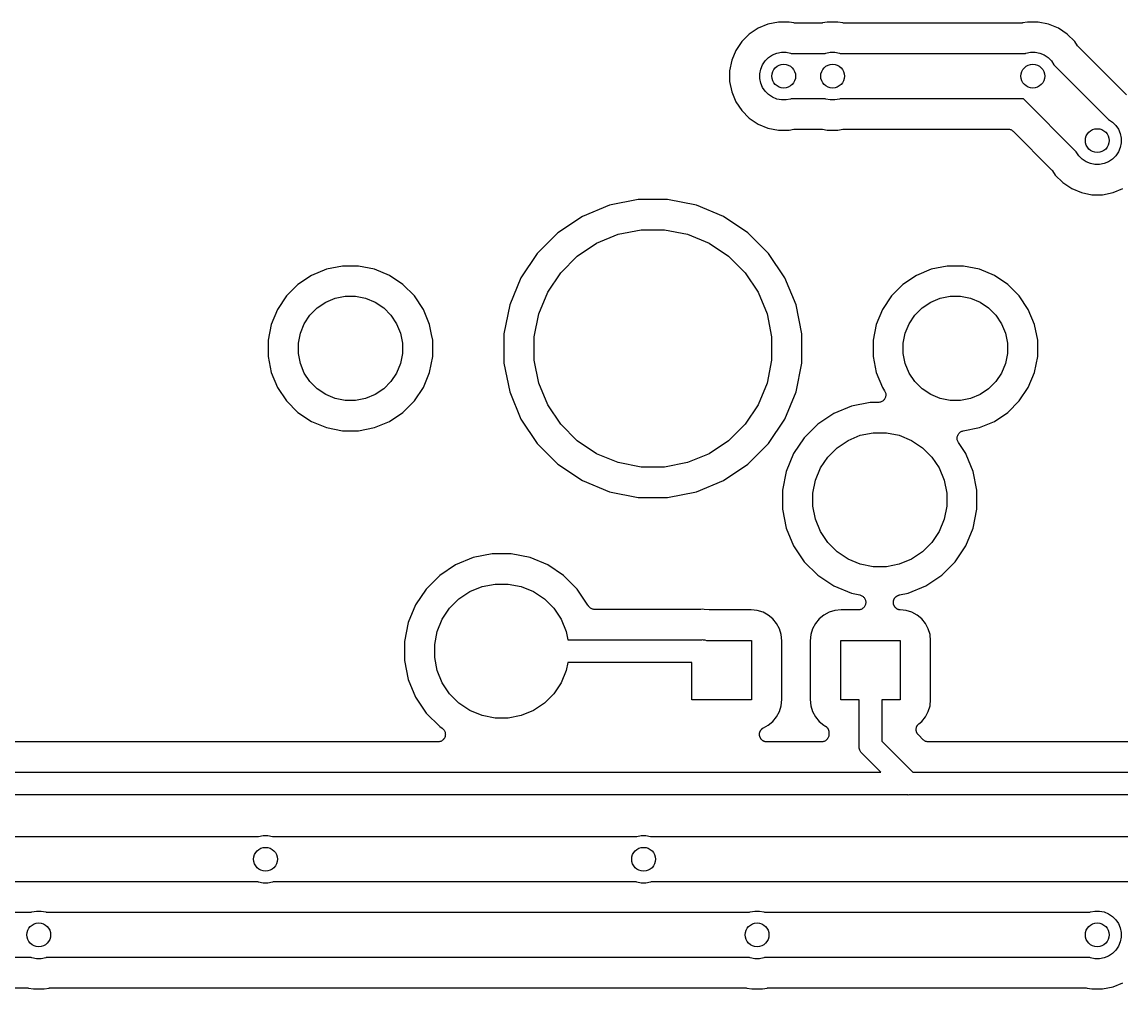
# Model space of a CAD drawing. Extents: x 1.17 to 5.78, y -4.25 to -1.3.
# Drawn here: x 1.914 to 2.641, y -3.411 to -2.772 of the extents above; entities that cross this region are included whole.
import ezdxf

# ---------------------------------------------------------------- set-up
doc = ezdxf.new("R2010")
doc.units = 0
doc.header["$MEASUREMENT"] = 0
doc.layers.add('BLACK', color=7, linetype='CONTINUOUS')

msp = doc.modelspace()

# ---------------------------------------------------------------- linework, layer by layer
at = {"layer": 'BLACK', "linetype": 'CONTINUOUS'}
for p, q in [((2.40069, -2.7757), (2.39484, -2.77961)), ((2.4072, -2.773), (2.40069, -2.7757)), ((2.4141, -2.77163), (2.4072, -2.773)), ((2.42115, -2.77163), (2.4141, -2.77163)), ((2.42442, -2.77228), (2.42115, -2.77163)), ((2.42488, -2.77232), (2.42442, -2.77228)), ((2.42533, -2.77238), (2.42488, -2.77232)), ((2.42539, -2.77238), (2.42533, -2.77238)), ((2.4254, -2.77238), (2.42539, -2.77238)), ((2.42539, -2.77238), (2.42539, -2.77238)), ((2.42539, -2.77238), (2.42539, -2.77238)), ((2.44223, -2.77238), (2.4254, -2.77238)), ((2.44268, -2.77233), (2.44223, -2.77238)), ((2.44313, -2.77229), (2.44268, -2.77233)), ((2.4432, -2.77228), (2.44313, -2.77229)), ((2.44648, -2.77163), (2.4432, -2.77228)), ((2.4432, -2.77228), (2.4432, -2.77228)), ((2.4432, -2.77228), (2.4432, -2.77228)), ((2.4432, -2.77228), (2.4432, -2.77228)), ((2.45352, -2.77163), (2.44648, -2.77163)), ((2.4568, -2.77228), (2.45352, -2.77163)), ((2.45725, -2.77232), (2.4568, -2.77228)), ((2.4577, -2.77238), (2.45725, -2.77232)), ((2.45777, -2.77238), (2.4577, -2.77238)), ((2.5746, -2.77238), (2.45777, -2.77238)), ((2.45777, -2.77238), (2.45777, -2.77238)), ((2.45777, -2.77238), (2.45777, -2.77238)), ((2.45777, -2.77238), (2.45777, -2.77238)), ((2.57505, -2.77233), (2.5746, -2.77238)), ((2.57551, -2.77229), (2.57505, -2.77233)), ((2.57557, -2.77228), (2.57551, -2.77229)), ((2.57558, -2.77228), (2.57557, -2.77228)), ((2.57557, -2.77228), (2.57557, -2.77228)), ((2.57557, -2.77228), (2.57557, -2.77228)), ((2.57885, -2.77163), (2.57558, -2.77228)), ((2.5859, -2.77163), (2.57885, -2.77163)), ((2.5928, -2.773), (2.5859, -2.77163)), ((2.59931, -2.7757), (2.5928, -2.773)), ((2.60516, -2.77961), (2.59931, -2.7757)), ((2.38986, -2.78459), (2.38594, -2.79044)), ((2.39484, -2.77961), (2.38986, -2.78459)), ((2.61014, -2.78459), (2.60516, -2.77961)), ((2.612, -2.78737), (2.61014, -2.78459)), ((2.38594, -2.79044), (2.38325, -2.79695)), ((2.41017, -2.79342), (2.41303, -2.79223)), ((2.41303, -2.79223), (2.41607, -2.79163)), ((2.41607, -2.79163), (2.41918, -2.79163)), ((2.41918, -2.79163), (2.42222, -2.79223)), ((2.42222, -2.79223), (2.42256, -2.79238)), ((2.42256, -2.79238), (2.44506, -2.79238)), ((2.44506, -2.79238), (2.44541, -2.79223)), ((2.44541, -2.79223), (2.44845, -2.79163)), ((2.44845, -2.79163), (2.45155, -2.79163)), ((2.45155, -2.79163), (2.45459, -2.79223)), ((2.45459, -2.79223), (2.45494, -2.79238)), ((2.45494, -2.79238), (2.57744, -2.79238)), ((2.57744, -2.79238), (2.57778, -2.79223)), ((2.57778, -2.79223), (2.58082, -2.79163)), ((2.58082, -2.79163), (2.58393, -2.79163)), ((2.58393, -2.79163), (2.58697, -2.79223)), ((2.58697, -2.79223), (2.58983, -2.79342)), ((2.61229, -2.78772), (2.612, -2.78737)), ((2.61257, -2.78807), (2.61229, -2.78772)), ((2.61262, -2.78812), (2.61257, -2.78807)), ((2.64425, -2.81975), (2.61262, -2.78812)), ((2.38325, -2.79695), (2.38188, -2.80385)), ((2.40248, -2.80278), (2.40367, -2.79992)), ((2.40367, -2.79992), (2.40539, -2.79734)), ((2.40539, -2.79734), (2.40759, -2.79514)), ((2.40759, -2.79514), (2.41017, -2.79342)), ((2.58983, -2.79342), (2.59241, -2.79514)), ((2.59241, -2.79514), (2.59461, -2.79734)), ((2.59461, -2.79734), (2.59633, -2.79992)), ((2.59633, -2.79992), (2.59647, -2.80026)), ((2.59647, -2.80026), (2.63211, -2.8359)), ((2.38188, -2.80385), (2.38188, -2.8109)), ((2.40188, -2.80582), (2.40248, -2.80278)), ((2.40188, -2.80893), (2.40188, -2.80582)), ((2.38188, -2.8109), (2.38325, -2.8178)), ((2.40248, -2.81197), (2.40188, -2.80893)), ((2.40367, -2.81483), (2.40248, -2.81197)), ((2.40539, -2.81741), (2.40367, -2.81483)), ((2.38325, -2.8178), (2.38594, -2.82431)), ((2.40759, -2.81961), (2.40539, -2.81741)), ((2.41017, -2.82133), (2.40759, -2.81961)), ((2.41303, -2.82252), (2.41017, -2.82133)), ((2.38594, -2.82431), (2.38986, -2.83016)), ((2.41607, -2.82312), (2.41303, -2.82252)), ((2.41918, -2.82312), (2.41607, -2.82312)), ((2.42222, -2.82252), (2.41918, -2.82312)), ((2.42256, -2.82238), (2.42222, -2.82252)), ((2.44506, -2.82238), (2.42256, -2.82238)), ((2.44541, -2.82252), (2.44506, -2.82238)), ((2.44845, -2.82312), (2.44541, -2.82252)), ((2.45155, -2.82312), (2.44845, -2.82312)), ((2.45459, -2.82252), (2.45155, -2.82312)), ((2.45494, -2.82238), (2.45459, -2.82252)), ((2.57616, -2.82238), (2.45494, -2.82238)), ((2.6109, -2.85711), (2.57616, -2.82238)), ((2.38986, -2.83016), (2.39484, -2.83514)), ((2.39484, -2.83514), (2.40069, -2.83905)), ((2.63211, -2.8359), (2.63246, -2.83604)), ((2.63246, -2.83604), (2.63504, -2.83777)), ((2.40069, -2.83905), (2.4072, -2.84175)), ((2.4072, -2.84175), (2.4141, -2.84312)), ((2.4141, -2.84312), (2.42115, -2.84312)), ((2.42115, -2.84312), (2.42442, -2.84247)), ((2.42442, -2.84247), (2.42443, -2.84247)), ((2.42443, -2.84247), (2.42449, -2.84246)), ((2.42443, -2.84247), (2.42443, -2.84247)), ((2.42449, -2.84246), (2.42495, -2.84242)), ((2.42495, -2.84242), (2.4254, -2.84238)), ((2.4254, -2.84238), (2.44223, -2.84238)), ((2.44223, -2.84238), (2.44223, -2.84238)), ((2.44223, -2.84238), (2.44223, -2.84238)), ((2.44223, -2.84238), (2.44223, -2.84238)), ((2.44223, -2.84238), (2.4423, -2.84238)), ((2.4423, -2.84238), (2.44275, -2.84243)), ((2.44275, -2.84243), (2.4432, -2.84247)), ((2.4432, -2.84247), (2.44648, -2.84312)), ((2.44648, -2.84312), (2.45352, -2.84312)), ((2.45352, -2.84312), (2.4568, -2.84247)), ((2.4568, -2.84247), (2.45687, -2.84246)), ((2.4568, -2.84247), (2.4568, -2.84247)), ((2.4568, -2.84247), (2.4568, -2.84247)), ((2.45687, -2.84246), (2.45732, -2.84242)), ((2.45732, -2.84242), (2.45777, -2.84238)), ((2.45777, -2.84238), (2.56581, -2.84238)), ((2.56581, -2.84238), (2.56582, -2.84238)), ((2.56582, -2.84238), (2.56582, -2.84238)), ((2.56582, -2.84238), (2.56583, -2.84238)), ((2.56583, -2.84238), (2.56588, -2.84238)), ((2.56588, -2.84238), (2.56634, -2.84243)), ((2.56634, -2.84243), (2.5668, -2.84247)), ((2.5668, -2.84247), (2.56682, -2.84248)), ((2.56682, -2.84248), (2.56685, -2.84248)), ((2.56685, -2.84248), (2.56729, -2.84262)), ((2.56729, -2.84262), (2.56773, -2.84276)), ((2.56773, -2.84276), (2.56775, -2.84277)), ((2.56775, -2.84277), (2.56778, -2.84278)), ((2.56778, -2.84278), (2.56818, -2.843)), ((2.56818, -2.843), (2.56859, -2.84322)), ((2.56859, -2.84322), (2.56861, -2.84324)), ((2.56861, -2.84324), (2.56863, -2.84325)), ((2.56863, -2.84325), (2.56899, -2.84355)), ((2.56899, -2.84355), (2.56934, -2.84384)), ((2.56934, -2.84384), (2.59475, -2.86925)), ((2.63504, -2.83777), (2.63723, -2.83996)), ((2.63723, -2.83996), (2.63896, -2.84254)), ((2.63896, -2.84254), (2.64014, -2.84541)), ((2.64014, -2.84541), (2.64075, -2.84845)), ((2.64075, -2.84845), (2.64075, -2.85155)), ((2.61104, -2.85746), (2.6109, -2.85711)), ((2.61277, -2.86004), (2.61104, -2.85746)), ((2.63896, -2.85746), (2.63723, -2.86004)), ((2.64014, -2.85459), (2.63896, -2.85746)), ((2.64075, -2.85155), (2.64014, -2.85459)), ((2.61496, -2.86223), (2.61277, -2.86004)), ((2.61754, -2.86396), (2.61496, -2.86223)), ((2.62041, -2.86514), (2.61754, -2.86396)), ((2.62345, -2.86575), (2.62041, -2.86514)), ((2.62655, -2.86575), (2.62345, -2.86575)), ((2.62959, -2.86514), (2.62655, -2.86575)), ((2.63246, -2.86396), (2.62959, -2.86514)), ((2.63504, -2.86223), (2.63246, -2.86396)), ((2.63723, -2.86004), (2.63504, -2.86223)), ((2.59475, -2.86925), (2.5948, -2.8693)), ((2.5948, -2.8693), (2.59509, -2.86966)), ((2.59509, -2.86966), (2.59538, -2.87001)), ((2.59538, -2.87001), (2.59723, -2.87279)), ((2.59723, -2.87279), (2.60221, -2.87777)), ((2.60221, -2.87777), (2.60807, -2.88168)), ((2.60807, -2.88168), (2.61457, -2.88437)), ((2.61457, -2.88437), (2.62148, -2.88575)), ((2.62148, -2.88575), (2.62852, -2.88575)), ((2.62852, -2.88575), (2.63543, -2.88437)), ((2.63543, -2.88437), (2.64193, -2.88168)), ((2.3024, -2.89266), (2.28448, -2.90009)), ((2.32143, -2.88888), (2.3024, -2.89266)), ((2.34084, -2.88888), (2.32143, -2.88888)), ((2.35987, -2.89266), (2.34084, -2.88888)), ((2.37779, -2.90009), (2.35987, -2.89266)), ((2.28448, -2.90009), (2.26835, -2.91087)), ((2.39393, -2.91087), (2.37779, -2.90009)), ((2.30824, -2.91189), (2.3234, -2.90888)), ((2.3234, -2.90888), (2.33887, -2.90888)), ((2.33887, -2.90888), (2.35403, -2.91189)), ((2.26835, -2.91087), (2.25463, -2.92459)), ((2.29395, -2.91781), (2.30824, -2.91189)), ((2.35403, -2.91189), (2.36832, -2.91781)), ((2.40765, -2.92459), (2.39393, -2.91087)), ((2.28109, -2.9264), (2.29395, -2.91781)), ((2.36832, -2.91781), (2.38118, -2.9264)), ((2.25463, -2.92459), (2.24385, -2.94072)), ((2.27016, -2.93733), (2.28109, -2.9264)), ((2.38118, -2.9264), (2.39211, -2.93733)), ((2.41843, -2.94072), (2.40765, -2.92459)), ((2.11525, -2.93502), (2.10534, -2.93912)), ((2.12577, -2.93293), (2.11525, -2.93502)), ((2.1365, -2.93293), (2.12577, -2.93293)), ((2.14702, -2.93502), (2.1365, -2.93293)), ((2.15693, -2.93912), (2.14702, -2.93502)), ((2.26157, -2.95019), (2.27016, -2.93733)), ((2.39211, -2.93733), (2.4007, -2.95019)), ((2.51525, -2.93502), (2.50534, -2.93912)), ((2.52577, -2.93293), (2.51525, -2.93502)), ((2.5365, -2.93293), (2.52577, -2.93293)), ((2.54702, -2.93502), (2.5365, -2.93293)), ((2.55693, -2.93912), (2.54702, -2.93502)), ((2.09643, -2.94508), (2.08884, -2.95267)), ((2.10534, -2.93912), (2.09643, -2.94508)), ((2.16584, -2.94508), (2.15693, -2.93912)), ((2.17343, -2.95267), (2.16584, -2.94508)), ((2.24385, -2.94072), (2.23642, -2.95864)), ((2.42585, -2.95864), (2.41843, -2.94072)), ((2.49643, -2.94508), (2.48884, -2.95267)), ((2.50534, -2.93912), (2.49643, -2.94508)), ((2.56584, -2.94508), (2.55693, -2.93912)), ((2.57343, -2.95267), (2.56584, -2.94508)), ((2.08884, -2.95267), (2.08288, -2.96158)), ((2.12109, -2.95425), (2.12774, -2.95293)), ((2.12774, -2.95293), (2.13453, -2.95293)), ((2.13453, -2.95293), (2.14118, -2.95425)), ((2.17939, -2.96158), (2.17343, -2.95267)), ((2.25565, -2.96448), (2.26157, -2.95019)), ((2.4007, -2.95019), (2.40662, -2.96448)), ((2.48884, -2.95267), (2.48288, -2.96158)), ((2.52109, -2.95425), (2.52774, -2.95293)), ((2.52774, -2.95293), (2.53453, -2.95293)), ((2.53453, -2.95293), (2.54118, -2.95425)), ((2.57939, -2.96158), (2.57343, -2.95267)), ((2.10918, -2.96062), (2.11482, -2.95685)), ((2.11482, -2.95685), (2.12109, -2.95425)), ((2.14118, -2.95425), (2.14745, -2.95685)), ((2.14745, -2.95685), (2.1531, -2.96062)), ((2.23642, -2.95864), (2.23264, -2.97767)), ((2.42964, -2.97767), (2.42585, -2.95864)), ((2.50918, -2.96062), (2.51482, -2.95685)), ((2.51482, -2.95685), (2.52109, -2.95425)), ((2.54118, -2.95425), (2.54745, -2.95685)), ((2.54745, -2.95685), (2.5531, -2.96062)), ((2.08288, -2.96158), (2.07878, -2.97149)), ((2.10061, -2.97106), (2.10438, -2.96542)), ((2.10438, -2.96542), (2.10918, -2.96062)), ((2.1531, -2.96062), (2.15789, -2.96542)), ((2.15789, -2.96542), (2.16166, -2.97106)), ((2.18349, -2.97149), (2.17939, -2.96158)), ((2.25264, -2.97964), (2.25565, -2.96448)), ((2.40662, -2.96448), (2.40964, -2.97964)), ((2.48288, -2.96158), (2.47878, -2.97149)), ((2.50061, -2.97106), (2.50438, -2.96542)), ((2.50438, -2.96542), (2.50918, -2.96062)), ((2.5531, -2.96062), (2.55789, -2.96542)), ((2.55789, -2.96542), (2.56166, -2.97106)), ((2.58349, -2.97149), (2.57939, -2.96158)), ((2.07878, -2.97149), (2.07669, -2.98201)), ((2.09801, -2.97733), (2.10061, -2.97106)), ((2.16166, -2.97106), (2.16426, -2.97733)), ((2.18482, -2.97816), (2.18349, -2.97149)), ((2.47878, -2.97149), (2.47669, -2.98201)), ((2.49801, -2.97733), (2.50061, -2.97106)), ((2.56166, -2.97106), (2.56426, -2.97733)), ((2.58558, -2.98201), (2.58349, -2.97149)), ((2.07669, -2.98201), (2.07669, -2.99274)), ((2.09669, -2.98398), (2.09801, -2.97733)), ((2.16426, -2.97733), (2.16558, -2.98398)), ((2.18558, -2.98201), (2.18482, -2.97816)), ((2.18558, -2.99274), (2.18558, -2.98201)), ((2.23264, -2.97767), (2.23264, -2.99708)), ((2.25264, -2.99511), (2.25264, -2.97964)), ((2.40964, -2.97964), (2.40964, -2.99511)), ((2.42964, -2.99708), (2.42964, -2.97767)), ((2.47669, -2.98201), (2.47669, -2.99274)), ((2.49669, -2.98398), (2.49801, -2.97733)), ((2.56426, -2.97733), (2.56558, -2.98398)), ((2.58558, -2.99274), (2.58558, -2.98201)), ((2.09669, -2.99077), (2.09669, -2.98398)), ((2.16558, -2.98398), (2.16558, -2.99077)), ((2.49669, -2.99077), (2.49669, -2.98398)), ((2.56558, -2.98398), (2.56558, -2.99077)), ((2.07669, -2.99274), (2.07878, -3.00326)), ((2.09801, -2.99742), (2.09669, -2.99077)), ((2.16558, -2.99077), (2.16426, -2.99742)), ((2.18349, -3.00326), (2.18558, -2.99274)), ((2.25565, -3.01027), (2.25264, -2.99511)), ((2.40964, -2.99511), (2.40662, -3.01027)), ((2.47669, -2.99274), (2.47878, -3.00326)), ((2.49801, -2.99742), (2.49669, -2.99077)), ((2.56558, -2.99077), (2.56426, -2.99742)), ((2.58349, -3.00326), (2.58558, -2.99274)), ((2.07878, -3.00326), (2.08288, -3.01317)), ((2.10061, -3.00369), (2.09801, -2.99742)), ((2.10438, -3.00934), (2.10061, -3.00369)), ((2.16166, -3.00369), (2.15789, -3.00934)), ((2.16426, -2.99742), (2.16166, -3.00369)), ((2.17939, -3.01317), (2.18349, -3.00326)), ((2.23264, -2.99708), (2.23642, -3.01611)), ((2.42585, -3.01611), (2.42964, -2.99708)), ((2.47878, -3.00326), (2.48288, -3.01317)), ((2.50061, -3.00369), (2.49801, -2.99742)), ((2.50438, -3.00934), (2.50061, -3.00369)), ((2.56166, -3.00369), (2.55789, -3.00934)), ((2.56426, -2.99742), (2.56166, -3.00369)), ((2.57939, -3.01317), (2.58349, -3.00326)), ((2.10918, -3.01413), (2.10438, -3.00934)), ((2.15789, -3.00934), (2.1531, -3.01413)), ((2.26157, -3.02456), (2.25565, -3.01027)), ((2.40662, -3.01027), (2.4007, -3.02456)), ((2.50918, -3.01413), (2.50438, -3.00934)), ((2.55789, -3.00934), (2.5531, -3.01413)), ((2.08288, -3.01317), (2.08884, -3.02208)), ((2.11482, -3.0179), (2.10918, -3.01413)), ((2.12109, -3.0205), (2.11482, -3.0179)), ((2.14745, -3.0179), (2.14118, -3.0205)), ((2.1531, -3.01413), (2.14745, -3.0179)), ((2.17343, -3.02208), (2.17939, -3.01317)), ((2.23642, -3.01611), (2.24385, -3.03403)), ((2.41843, -3.03403), (2.42585, -3.01611)), ((2.48288, -3.01317), (2.48431, -3.01531)), ((2.48431, -3.01531), (2.48434, -3.01535)), ((2.48434, -3.01535), (2.48434, -3.01535)), ((2.48434, -3.01535), (2.48434, -3.01535)), ((2.48434, -3.01535), (2.48435, -3.01536)), ((2.48435, -3.01536), (2.48457, -3.01579)), ((2.48457, -3.01579), (2.48479, -3.01621)), ((2.48479, -3.01621), (2.48479, -3.01622)), ((2.48479, -3.01622), (2.4848, -3.01623)), ((2.4848, -3.01623), (2.48493, -3.01669)), ((2.48493, -3.01669), (2.48507, -3.01715)), ((2.4851, -3.01861), (2.48505, -3.01909)), ((2.48507, -3.01715), (2.48507, -3.01716)), ((2.48507, -3.01716), (2.48507, -3.01717)), ((2.48507, -3.01717), (2.48511, -3.01764)), ((2.48516, -3.01814), (2.4851, -3.01861)), ((2.48511, -3.01764), (2.48516, -3.01812)), ((2.48516, -3.01812), (2.48515, -3.01813)), ((2.48515, -3.01813), (2.48516, -3.01814)), ((2.51482, -3.0179), (2.50918, -3.01413)), ((2.52109, -3.0205), (2.51482, -3.0179)), ((2.54745, -3.0179), (2.54118, -3.0205)), ((2.5531, -3.01413), (2.54745, -3.0179)), ((2.57343, -3.02208), (2.57939, -3.01317)), ((2.08884, -3.02208), (2.09643, -3.02967)), ((2.12774, -3.02182), (2.12109, -3.0205)), ((2.13453, -3.02182), (2.12774, -3.02182)), ((2.14118, -3.0205), (2.13453, -3.02182)), ((2.16584, -3.02967), (2.17343, -3.02208)), ((2.27016, -3.03742), (2.26157, -3.02456)), ((2.4007, -3.02456), (2.39211, -3.03742)), ((2.46238, -3.02555), (2.45068, -3.0304)), ((2.4748, -3.02308), (2.46238, -3.02555)), ((2.48016, -3.02308), (2.4748, -3.02308)), ((2.48063, -3.02304), (2.48016, -3.02308)), ((2.48111, -3.02299), (2.48063, -3.02304)), ((2.48112, -3.02299), (2.48111, -3.02299)), ((2.48113, -3.02299), (2.48112, -3.02299)), ((2.48158, -3.02285), (2.48113, -3.02299)), ((2.48204, -3.02272), (2.48158, -3.02285)), ((2.48205, -3.02271), (2.48204, -3.02272)), ((2.48206, -3.02271), (2.48205, -3.02271)), ((2.48249, -3.02248), (2.48206, -3.02271)), ((2.4829, -3.02226), (2.48249, -3.02248)), ((2.48291, -3.02225), (2.4829, -3.02226)), ((2.48292, -3.02225), (2.48291, -3.02225)), ((2.4833, -3.02194), (2.48292, -3.02225)), ((2.48366, -3.02165), (2.4833, -3.02194)), ((2.48367, -3.02164), (2.48366, -3.02165)), ((2.48368, -3.02163), (2.48367, -3.02164)), ((2.48399, -3.02126), (2.48368, -3.02163)), ((2.48429, -3.0209), (2.48399, -3.02126)), ((2.4843, -3.02088), (2.48429, -3.02089)), ((2.48429, -3.02089), (2.48429, -3.0209)), ((2.48453, -3.02046), (2.4843, -3.02088)), ((2.48476, -3.02004), (2.48453, -3.02046)), ((2.48477, -3.02002), (2.48476, -3.02003)), ((2.48476, -3.02003), (2.48476, -3.02004)), ((2.48491, -3.01957), (2.48477, -3.02002)), ((2.48505, -3.01911), (2.48491, -3.01957)), ((2.48505, -3.01909), (2.48505, -3.0191)), ((2.48505, -3.0191), (2.48505, -3.01911)), ((2.52774, -3.02182), (2.52109, -3.0205)), ((2.53453, -3.02182), (2.52774, -3.02182)), ((2.54118, -3.0205), (2.53453, -3.02182)), ((2.56584, -3.02967), (2.57343, -3.02208)), ((2.09643, -3.02967), (2.10534, -3.03563)), ((2.15693, -3.03563), (2.16584, -3.02967)), ((2.45068, -3.0304), (2.44015, -3.03744)), ((2.55693, -3.03563), (2.56584, -3.02967)), ((2.10534, -3.03563), (2.11525, -3.03973)), ((2.11525, -3.03973), (2.12577, -3.04182)), ((2.1365, -3.04182), (2.14702, -3.03973)), ((2.14702, -3.03973), (2.15693, -3.03563)), ((2.24385, -3.03403), (2.25463, -3.05017)), ((2.28109, -3.04835), (2.27016, -3.03742)), ((2.39211, -3.03742), (2.38118, -3.04835)), ((2.40765, -3.05017), (2.41843, -3.03403)), ((2.44015, -3.03744), (2.4312, -3.04639)), ((2.53636, -3.04185), (2.54702, -3.03973)), ((2.54702, -3.03973), (2.55693, -3.03563)), ((2.12577, -3.04182), (2.1365, -3.04182)), ((2.4312, -3.04639), (2.42416, -3.05692)), ((2.46016, -3.04813), (2.46822, -3.04479)), ((2.46822, -3.04479), (2.47677, -3.04308)), ((2.47677, -3.04308), (2.4855, -3.04308)), ((2.4855, -3.04308), (2.49405, -3.04479)), ((2.49405, -3.04479), (2.50212, -3.04813)), ((2.53233, -3.0467), (2.53238, -3.04623)), ((2.53233, -3.04671), (2.53233, -3.0467)), ((2.53233, -3.04673), (2.53233, -3.04671)), ((2.53237, -3.0472), (2.53233, -3.04673)), ((2.53242, -3.04767), (2.53237, -3.0472)), ((2.53238, -3.04623), (2.53243, -3.04576)), ((2.53242, -3.04768), (2.53242, -3.04767)), ((2.53242, -3.0477), (2.53242, -3.04768)), ((2.53255, -3.04815), (2.53242, -3.0477)), ((2.53243, -3.04576), (2.53244, -3.04574)), ((2.53244, -3.04573), (2.53258, -3.04528)), ((2.53244, -3.04574), (2.53244, -3.04573)), ((2.53258, -3.04528), (2.53272, -3.04482)), ((2.53272, -3.04482), (2.53273, -3.04481)), ((2.53273, -3.0448), (2.53296, -3.04438)), ((2.53273, -3.04481), (2.53273, -3.0448)), ((2.53296, -3.04438), (2.53318, -3.04396)), ((2.53318, -3.04396), (2.53319, -3.04395)), ((2.53319, -3.04395), (2.5332, -3.04394)), ((2.5332, -3.04394), (2.5335, -3.04358)), ((2.5335, -3.04358), (2.5338, -3.04321)), ((2.5338, -3.04321), (2.53381, -3.0432)), ((2.53381, -3.0432), (2.53382, -3.04319)), ((2.53382, -3.04319), (2.53419, -3.04289)), ((2.53419, -3.04289), (2.53456, -3.04259)), ((2.53456, -3.04259), (2.53457, -3.04259)), ((2.53457, -3.04259), (2.53458, -3.04258)), ((2.53458, -3.04258), (2.535, -3.04236)), ((2.535, -3.04236), (2.53542, -3.04214)), ((2.53542, -3.04214), (2.53543, -3.04213)), ((2.53543, -3.04213), (2.53545, -3.04213)), ((2.53545, -3.04213), (2.5359, -3.04199)), ((2.5359, -3.04199), (2.53636, -3.04185)), ((2.25463, -3.05017), (2.26835, -3.06389)), ((2.29395, -3.05694), (2.28109, -3.04835)), ((2.38118, -3.04835), (2.36832, -3.05694)), ((2.39393, -3.06389), (2.40765, -3.05017)), ((2.44673, -3.05914), (2.4529, -3.05297)), ((2.4529, -3.05297), (2.46016, -3.04813)), ((2.50212, -3.04813), (2.50937, -3.05297)), ((2.50937, -3.05297), (2.51554, -3.05914)), ((2.53269, -3.04861), (2.53255, -3.04815)), ((2.53269, -3.04862), (2.53269, -3.04861)), ((2.5327, -3.04863), (2.53269, -3.04862)), ((2.53291, -3.04905), (2.5327, -3.04863)), ((2.53314, -3.04948), (2.53291, -3.04905)), ((2.53315, -3.0495), (2.53314, -3.04948)), ((2.53317, -3.04953), (2.53315, -3.0495)), ((2.53315, -3.0495), (2.53315, -3.0495)), ((2.53315, -3.0495), (2.53315, -3.0495)), ((2.53811, -3.05692), (2.53317, -3.04953)), ((2.30824, -3.06286), (2.29395, -3.05694)), ((2.36832, -3.05694), (2.35403, -3.06286)), ((2.42416, -3.05692), (2.41931, -3.06862)), ((2.44189, -3.0664), (2.44673, -3.05914)), ((2.51554, -3.05914), (2.52039, -3.0664)), ((2.53834, -3.05747), (2.53811, -3.05692)), ((2.54296, -3.06862), (2.53834, -3.05747)), ((2.53834, -3.05747), (2.53834, -3.05747)), ((2.26835, -3.06389), (2.28448, -3.07467)), ((2.3234, -3.06588), (2.30824, -3.06286)), ((2.33887, -3.06588), (2.3234, -3.06588)), ((2.35403, -3.06286), (2.33887, -3.06588)), ((2.37779, -3.07467), (2.39393, -3.06389)), ((2.41931, -3.06862), (2.41684, -3.08104)), ((2.43855, -3.07446), (2.44189, -3.0664)), ((2.52039, -3.0664), (2.52372, -3.07446)), ((2.54543, -3.08104), (2.54296, -3.06862)), ((2.28448, -3.07467), (2.3024, -3.08209)), ((2.35987, -3.08209), (2.37779, -3.07467)), ((2.43684, -3.08301), (2.43855, -3.07446)), ((2.52372, -3.07446), (2.52543, -3.08301)), ((2.3024, -3.08209), (2.32143, -3.08588)), ((2.34084, -3.08588), (2.35987, -3.08209)), ((2.41684, -3.08104), (2.41684, -3.09371)), ((2.43684, -3.09174), (2.43684, -3.08301)), ((2.52543, -3.08301), (2.52543, -3.09174)), ((2.54543, -3.09371), (2.54543, -3.08104)), ((2.32143, -3.08588), (2.34084, -3.08588)), ((2.41684, -3.09371), (2.41931, -3.10613)), ((2.43855, -3.10029), (2.43684, -3.09174)), ((2.52543, -3.09174), (2.52372, -3.10029)), ((2.54296, -3.10613), (2.54543, -3.09371)), ((2.44189, -3.10836), (2.43855, -3.10029)), ((2.52372, -3.10029), (2.52039, -3.10836)), ((2.41931, -3.10613), (2.42416, -3.11783)), ((2.44673, -3.11561), (2.44189, -3.10836)), ((2.52039, -3.10836), (2.51554, -3.11561)), ((2.53811, -3.11783), (2.54296, -3.10613)), ((2.42416, -3.11783), (2.4312, -3.12836)), ((2.4529, -3.12178), (2.44673, -3.11561)), ((2.51554, -3.11561), (2.50937, -3.12178)), ((2.53107, -3.12836), (2.53811, -3.11783)), ((2.21238, -3.12555), (2.20068, -3.1304)), ((2.2248, -3.12308), (2.21238, -3.12555)), ((2.23747, -3.12308), (2.2248, -3.12308)), ((2.24989, -3.12555), (2.23747, -3.12308)), ((2.26159, -3.1304), (2.24989, -3.12555)), ((2.46016, -3.12663), (2.4529, -3.12178)), ((2.46822, -3.12996), (2.46016, -3.12663)), ((2.50212, -3.12663), (2.49405, -3.12996)), ((2.50937, -3.12178), (2.50212, -3.12663)), ((2.20068, -3.1304), (2.19015, -3.13744)), ((2.27212, -3.13744), (2.26159, -3.1304)), ((2.4312, -3.12836), (2.44015, -3.13731)), ((2.47677, -3.13167), (2.46822, -3.12996)), ((2.4855, -3.13167), (2.47677, -3.13167)), ((2.49405, -3.12996), (2.4855, -3.13167)), ((2.52212, -3.13731), (2.53107, -3.12836)), ((2.19015, -3.13744), (2.1812, -3.14639)), ((2.28107, -3.14639), (2.27212, -3.13744)), ((2.44015, -3.13731), (2.45068, -3.14435)), ((2.51159, -3.14435), (2.52212, -3.13731)), ((2.1812, -3.14639), (2.17416, -3.15692)), ((2.2029, -3.15297), (2.21016, -3.14813)), ((2.21016, -3.14813), (2.21822, -3.14479)), ((2.21822, -3.14479), (2.22677, -3.14308)), ((2.22677, -3.14308), (2.2355, -3.14308)), ((2.2355, -3.14308), (2.24405, -3.14479)), ((2.24405, -3.14479), (2.25212, -3.14813)), ((2.25212, -3.14813), (2.25937, -3.15297)), ((2.28819, -3.15704), (2.28107, -3.14639)), ((2.45068, -3.14435), (2.46238, -3.1492)), ((2.46238, -3.1492), (2.46788, -3.15029)), ((2.49416, -3.15033), (2.49989, -3.1492)), ((2.49989, -3.1492), (2.51159, -3.14435)), ((2.17416, -3.15692), (2.16931, -3.16862)), ((2.19673, -3.15914), (2.2029, -3.15297)), ((2.25937, -3.15297), (2.26554, -3.15914)), ((2.46788, -3.15029), (2.46795, -3.1503)), ((2.46795, -3.1503), (2.46795, -3.1503)), ((2.46795, -3.1503), (2.46795, -3.1503)), ((2.46795, -3.1503), (2.46795, -3.1503)), ((2.46795, -3.1503), (2.46843, -3.15046)), ((2.46843, -3.15046), (2.46888, -3.1506)), ((2.46888, -3.1506), (2.46888, -3.1506)), ((2.46888, -3.1506), (2.46888, -3.1506)), ((2.46888, -3.1506), (2.46932, -3.15084)), ((2.46932, -3.15084), (2.46973, -3.15107)), ((2.46973, -3.15107), (2.46973, -3.15107)), ((2.46973, -3.15107), (2.46974, -3.15107)), ((2.46974, -3.15107), (2.47012, -3.15139)), ((2.47012, -3.15139), (2.47048, -3.1517)), ((2.47048, -3.1517), (2.47048, -3.1517)), ((2.47048, -3.1517), (2.47048, -3.1517)), ((2.47048, -3.1517), (2.47078, -3.15207)), ((2.47078, -3.15207), (2.47109, -3.15246)), ((2.47109, -3.15246), (2.47109, -3.15246)), ((2.47109, -3.15246), (2.47109, -3.15246)), ((2.47109, -3.15246), (2.47132, -3.15289)), ((2.47132, -3.15289), (2.47154, -3.15332)), ((2.47166, -3.15667), (2.47152, -3.15713)), ((2.47154, -3.15332), (2.47154, -3.15332)), ((2.47154, -3.15332), (2.47154, -3.15332)), ((2.47154, -3.15332), (2.47168, -3.1538)), ((2.4718, -3.1562), (2.47166, -3.15667)), ((2.47168, -3.1538), (2.47182, -3.15426)), ((2.47186, -3.15571), (2.4718, -3.1562)), ((2.4718, -3.1562), (2.4718, -3.1562)), ((2.4718, -3.1562), (2.4718, -3.1562)), ((2.47182, -3.15426), (2.47182, -3.15426)), ((2.47182, -3.15426), (2.47182, -3.15426)), ((2.47182, -3.15426), (2.47186, -3.15475)), ((2.47186, -3.15475), (2.47191, -3.15523)), ((2.47191, -3.15523), (2.47186, -3.15571)), ((2.47191, -3.15523), (2.47191, -3.15523)), ((2.47191, -3.15523), (2.47191, -3.15523)), ((2.49014, -3.15521), (2.49017, -3.15496)), ((2.49016, -3.15545), (2.49014, -3.15521)), ((2.49016, -3.15569), (2.49016, -3.15545)), ((2.49021, -3.15593), (2.49016, -3.15569)), ((2.49017, -3.15471), (2.49022, -3.15448)), ((2.49017, -3.15496), (2.49017, -3.15471)), ((2.49023, -3.15618), (2.49021, -3.15593)), ((2.49022, -3.15448), (2.49024, -3.15424)), ((2.4903, -3.15641), (2.49023, -3.15618)), ((2.49024, -3.15424), (2.49031, -3.154)), ((2.49034, -3.15665), (2.4903, -3.15641)), ((2.49031, -3.154), (2.49036, -3.15376)), ((2.49044, -3.15688), (2.49034, -3.15665)), ((2.49036, -3.15376), (2.49046, -3.15354)), ((2.49051, -3.15712), (2.49044, -3.15688)), ((2.49046, -3.15354), (2.49053, -3.15331)), ((2.49053, -3.15331), (2.49065, -3.15309)), ((2.49065, -3.15309), (2.49074, -3.15286)), ((2.49074, -3.15286), (2.49088, -3.15266)), ((2.49088, -3.15266), (2.49099, -3.15245)), ((2.49099, -3.15245), (2.49115, -3.15226)), ((2.49115, -3.15226), (2.49129, -3.15205)), ((2.49129, -3.15205), (2.49146, -3.15188)), ((2.49146, -3.15188), (2.49161, -3.15169)), ((2.49161, -3.15169), (2.49181, -3.15154)), ((2.49181, -3.15154), (2.49198, -3.15136)), ((2.49198, -3.15136), (2.49218, -3.15123)), ((2.49218, -3.15123), (2.49237, -3.15108)), ((2.49237, -3.15108), (2.49259, -3.15096)), ((2.49259, -3.15096), (2.49279, -3.15082)), ((2.49279, -3.15082), (2.49302, -3.15073)), ((2.49302, -3.15073), (2.49323, -3.15062)), ((2.49323, -3.15062), (2.49347, -3.15055)), ((2.49347, -3.15055), (2.4937, -3.15045)), ((2.4937, -3.15045), (2.49393, -3.1504)), ((2.49393, -3.1504), (2.49416, -3.15033)), ((2.19189, -3.1664), (2.19673, -3.15914)), ((2.26554, -3.15914), (2.27039, -3.1664)), ((2.28827, -3.1572), (2.28819, -3.15704)), ((2.28849, -3.15761), (2.28827, -3.1572)), ((2.2885, -3.15763), (2.28849, -3.15761)), ((2.28851, -3.15765), (2.2885, -3.15763)), ((2.28881, -3.15801), (2.28851, -3.15765)), ((2.2891, -3.15837), (2.28881, -3.15801)), ((2.28912, -3.15839), (2.2891, -3.15837)), ((2.28913, -3.1584), (2.28912, -3.15839)), ((2.28949, -3.1587), (2.28913, -3.1584)), ((2.28985, -3.159), (2.28949, -3.1587)), ((2.28987, -3.15901), (2.28985, -3.159)), ((2.28989, -3.15903), (2.28987, -3.15901)), ((2.2903, -3.15925), (2.28989, -3.15903)), ((2.2907, -3.15947), (2.2903, -3.15925)), ((2.29073, -3.15948), (2.2907, -3.15947)), ((2.29074, -3.15949), (2.29073, -3.15948)), ((2.29119, -3.15962), (2.29074, -3.15949)), ((2.29163, -3.15977), (2.29119, -3.15962)), ((2.29166, -3.15977), (2.29163, -3.15977)), ((2.29168, -3.15978), (2.29166, -3.15977)), ((2.29214, -3.15982), (2.29168, -3.15978)), ((2.2926, -3.15988), (2.29214, -3.15982)), ((2.29265, -3.15988), (2.2926, -3.15988)), ((2.29267, -3.15988), (2.29265, -3.15988)), ((2.29265, -3.15988), (2.29265, -3.15988)), ((2.29265, -3.15988), (2.29265, -3.15988)), ((2.36235, -3.15988), (2.29267, -3.15988)), ((2.36256, -3.15985), (2.36235, -3.15988)), ((2.36277, -3.15986), (2.36256, -3.15985)), ((2.36284, -3.15985), (2.36277, -3.15986)), ((2.36395, -3.15974), (2.36284, -3.15985)), ((2.36505, -3.15985), (2.36395, -3.15974)), ((2.36506, -3.15985), (2.36505, -3.15985)), ((2.36829, -3.16017), (2.36506, -3.15985)), ((2.3685, -3.16017), (2.36829, -3.16017)), ((2.36871, -3.16019), (2.3685, -3.16017)), ((2.36878, -3.16019), (2.36871, -3.16019)), ((2.39601, -3.16019), (2.36878, -3.16019)), ((2.40018, -3.1606), (2.39601, -3.16019)), ((2.40395, -3.16175), (2.40018, -3.1606)), ((2.40743, -3.16361), (2.40395, -3.16175)), ((2.41047, -3.1661), (2.40743, -3.16361)), ((2.44415, -3.16361), (2.4411, -3.1661)), ((2.44762, -3.16175), (2.44415, -3.16361)), ((2.45139, -3.1606), (2.44762, -3.16175)), ((2.45556, -3.16019), (2.45139, -3.1606)), ((2.46691, -3.16019), (2.45556, -3.16019)), ((2.4674, -3.16015), (2.46691, -3.16019)), ((2.46787, -3.1601), (2.4674, -3.16015)), ((2.46788, -3.1601), (2.46787, -3.1601)), ((2.46834, -3.15996), (2.46788, -3.1601)), ((2.46788, -3.1601), (2.46788, -3.1601)), ((2.46881, -3.15982), (2.46834, -3.15996)), ((2.46922, -3.1596), (2.46881, -3.15982)), ((2.46881, -3.15982), (2.46881, -3.15982)), ((2.46881, -3.15982), (2.46881, -3.15982)), ((2.46967, -3.15936), (2.46922, -3.1596)), ((2.47005, -3.15905), (2.46967, -3.15936)), ((2.46967, -3.15936), (2.46967, -3.15936)), ((2.46967, -3.15936), (2.46967, -3.15936)), ((2.47043, -3.15874), (2.47005, -3.15905)), ((2.47074, -3.15836), (2.47043, -3.15874)), ((2.47043, -3.15874), (2.47043, -3.15874)), ((2.47043, -3.15874), (2.47043, -3.15874)), ((2.47105, -3.15799), (2.47074, -3.15836)), ((2.47129, -3.15756), (2.47105, -3.15799)), ((2.47105, -3.15799), (2.47105, -3.15799)), ((2.47105, -3.15799), (2.47105, -3.15799)), ((2.47151, -3.15714), (2.47129, -3.15756)), ((2.47152, -3.15713), (2.47151, -3.15713)), ((2.47151, -3.15713), (2.47151, -3.15714)), ((2.49062, -3.15733), (2.49051, -3.15712)), ((2.49071, -3.15755), (2.49062, -3.15733)), ((2.49084, -3.15776), (2.49071, -3.15755)), ((2.49096, -3.15798), (2.49084, -3.15776)), ((2.49111, -3.15817), (2.49096, -3.15798)), ((2.49124, -3.15837), (2.49111, -3.15817)), ((2.49141, -3.15855), (2.49124, -3.15837)), ((2.49157, -3.15874), (2.49141, -3.15855)), ((2.49176, -3.1589), (2.49157, -3.15874)), ((2.49192, -3.15907), (2.49176, -3.1589)), ((2.49213, -3.15921), (2.49192, -3.15907)), ((2.49232, -3.15937), (2.49213, -3.15921)), ((2.49253, -3.15948), (2.49232, -3.15937)), ((2.49273, -3.15962), (2.49253, -3.15948)), ((2.49296, -3.15972), (2.49273, -3.15962)), ((2.49317, -3.15984), (2.49296, -3.15972)), ((2.4934, -3.15991), (2.49317, -3.15984)), ((2.49363, -3.16), (2.4934, -3.15991)), ((2.49387, -3.16006), (2.49363, -3.16)), ((2.4941, -3.16013), (2.49387, -3.16006)), ((2.49434, -3.16016), (2.4941, -3.16013)), ((2.49458, -3.16021), (2.49434, -3.16016)), ((2.49465, -3.16021), (2.49458, -3.16021)), ((2.49861, -3.1606), (2.49465, -3.16021)), ((2.50238, -3.16175), (2.49861, -3.1606)), ((2.50585, -3.16361), (2.50238, -3.16175)), ((2.5089, -3.1661), (2.50585, -3.16361)), ((2.16931, -3.16862), (2.16684, -3.18104)), ((2.18855, -3.17446), (2.19189, -3.1664)), ((2.27039, -3.1664), (2.27372, -3.17446)), ((2.41297, -3.16915), (2.41047, -3.1661)), ((2.41483, -3.17262), (2.41297, -3.16915)), ((2.43861, -3.16915), (2.43675, -3.17262)), ((2.4411, -3.1661), (2.43861, -3.16915)), ((2.51139, -3.16915), (2.5089, -3.1661)), ((2.51325, -3.17262), (2.51139, -3.16915)), ((2.18684, -3.18301), (2.18855, -3.17446)), ((2.27372, -3.17446), (2.2748, -3.17988)), ((2.41597, -3.17639), (2.41483, -3.17262)), ((2.41638, -3.18056), (2.41597, -3.17639)), ((2.4356, -3.17639), (2.43519, -3.18056)), ((2.43675, -3.17262), (2.4356, -3.17639)), ((2.5144, -3.17639), (2.51325, -3.17262)), ((2.51481, -3.18056), (2.5144, -3.17639)), ((2.16684, -3.18104), (2.16684, -3.19371)), ((2.18684, -3.19174), (2.18684, -3.18301)), ((2.2748, -3.17988), (2.36358, -3.17988)), ((2.36358, -3.17988), (2.36395, -3.17984)), ((2.36395, -3.17984), (2.36432, -3.17988)), ((2.36432, -3.17988), (2.36432, -3.17988)), ((2.36432, -3.17988), (2.36542, -3.17998)), ((2.36542, -3.17998), (2.36651, -3.18031)), ((2.36651, -3.18031), (2.39626, -3.18031)), ((2.39626, -3.18031), (2.39626, -3.21969)), ((2.41638, -3.21944), (2.41638, -3.18056)), ((2.43519, -3.18056), (2.43519, -3.21944)), ((2.45531, -3.21969), (2.45531, -3.18031)), ((2.45531, -3.18031), (2.49469, -3.18031)), ((2.49469, -3.18031), (2.49469, -3.21969)), ((2.51481, -3.21944), (2.51481, -3.18056)), ((2.18855, -3.20029), (2.18684, -3.19174)), ((2.16684, -3.19371), (2.16931, -3.20613)), ((2.19189, -3.20836), (2.18855, -3.20029)), ((2.27372, -3.20029), (2.27039, -3.20836)), ((2.2748, -3.19488), (2.27372, -3.20029)), ((2.35689, -3.19488), (2.2748, -3.19488)), ((2.35689, -3.21969), (2.35689, -3.19488)), ((2.16931, -3.20613), (2.17416, -3.21783)), ((2.19673, -3.21561), (2.19189, -3.20836)), ((2.27039, -3.20836), (2.26554, -3.21561)), ((2.17416, -3.21783), (2.1812, -3.22836)), ((2.2029, -3.22178), (2.19673, -3.21561)), ((2.21016, -3.22663), (2.2029, -3.22178)), ((2.25937, -3.22178), (2.25212, -3.22663)), ((2.26554, -3.21561), (2.25937, -3.22178)), ((2.39626, -3.21969), (2.35689, -3.21969)), ((2.41597, -3.22361), (2.41638, -3.21944)), ((2.43519, -3.21944), (2.4356, -3.22361)), ((2.4675, -3.21969), (2.45531, -3.21969)), ((2.4675, -3.24963), (2.4675, -3.21969)), ((2.49469, -3.21969), (2.4825, -3.21969)), ((2.4825, -3.21969), (2.4825, -3.24689)), ((2.5144, -3.22361), (2.51481, -3.21944)), ((2.1812, -3.22836), (2.19015, -3.23731)), ((2.21822, -3.22996), (2.21016, -3.22663)), ((2.25212, -3.22663), (2.24405, -3.22996)), ((2.41297, -3.23085), (2.41483, -3.22738)), ((2.41483, -3.22738), (2.41597, -3.22361)), ((2.4356, -3.22361), (2.43675, -3.22738)), ((2.43675, -3.22738), (2.43861, -3.23085)), ((2.51139, -3.23085), (2.51325, -3.22738)), ((2.51325, -3.22738), (2.5144, -3.22361)), ((2.22677, -3.23167), (2.21822, -3.22996)), ((2.2355, -3.23167), (2.22677, -3.23167)), ((2.24405, -3.22996), (2.2355, -3.23167)), ((2.40425, -3.23809), (2.40743, -3.23639)), ((2.40743, -3.23639), (2.41047, -3.2339)), ((2.41047, -3.2339), (2.41297, -3.23085)), ((2.43861, -3.23085), (2.4411, -3.2339)), ((2.4411, -3.2339), (2.44415, -3.23639)), ((2.44415, -3.23639), (2.44486, -3.23677)), ((2.44486, -3.23677), (2.44492, -3.23681)), ((2.44492, -3.23681), (2.4451, -3.23693)), ((2.4451, -3.23693), (2.4453, -3.23704)), ((2.50574, -3.23711), (2.50582, -3.2369)), ((2.50582, -3.2369), (2.50597, -3.23669)), ((2.50597, -3.23669), (2.50609, -3.23646)), ((2.50609, -3.23646), (2.50624, -3.23628)), ((2.50624, -3.23628), (2.50637, -3.23609)), ((2.50637, -3.23609), (2.50655, -3.23591)), ((2.50655, -3.23591), (2.50672, -3.23571)), ((2.50672, -3.23571), (2.5069, -3.23556)), ((2.5069, -3.23556), (2.50706, -3.2354)), ((2.50706, -3.2354), (2.5089, -3.2339)), ((2.5089, -3.2339), (2.51139, -3.23085)), ((2.19015, -3.23731), (2.19169, -3.23834)), ((2.19169, -3.23834), (2.19174, -3.23837)), ((2.19174, -3.23837), (2.19174, -3.23837)), ((2.19174, -3.23837), (2.19174, -3.23837)), ((2.19174, -3.23837), (2.19175, -3.23838)), ((2.19175, -3.23838), (2.19212, -3.2387)), ((2.19212, -3.2387), (2.19249, -3.239)), ((2.19249, -3.239), (2.19249, -3.23901)), ((2.19249, -3.23901), (2.1925, -3.23901)), ((2.1925, -3.23901), (2.1928, -3.23939)), ((2.1928, -3.23939), (2.1931, -3.23976)), ((2.1931, -3.23976), (2.1931, -3.23977)), ((2.1931, -3.23977), (2.19311, -3.23977)), ((2.19311, -3.23977), (2.19333, -3.2402)), ((2.19333, -3.2402), (2.19355, -3.24063)), ((2.19367, -3.24397), (2.19352, -3.24444)), ((2.19355, -3.24063), (2.19355, -3.24063)), ((2.19355, -3.24063), (2.19355, -3.24064)), ((2.19355, -3.24064), (2.19369, -3.24109)), ((2.19381, -3.24352), (2.19367, -3.24397)), ((2.19369, -3.24109), (2.19383, -3.24156)), ((2.19386, -3.24302), (2.19381, -3.24351)), ((2.19381, -3.24351), (2.19381, -3.24351)), ((2.19381, -3.24351), (2.19381, -3.24352)), ((2.19383, -3.24156), (2.19383, -3.24157)), ((2.19383, -3.24157), (2.19383, -3.24158)), ((2.19383, -3.24158), (2.19387, -3.24205)), ((2.19391, -3.24255), (2.19386, -3.24302)), ((2.19387, -3.24205), (2.19391, -3.24253)), ((2.19391, -3.24253), (2.19391, -3.24254)), ((2.19391, -3.24254), (2.19391, -3.24255)), ((2.40161, -3.24247), (2.40164, -3.24223)), ((2.40163, -3.24271), (2.40161, -3.24247)), ((2.40163, -3.24296), (2.40163, -3.24271)), ((2.40168, -3.2432), (2.40163, -3.24296)), ((2.40164, -3.24199), (2.40169, -3.24174)), ((2.40164, -3.24223), (2.40164, -3.24199)), ((2.4017, -3.24344), (2.40168, -3.2432)), ((2.40169, -3.24174), (2.40171, -3.24149)), ((2.40177, -3.24368), (2.4017, -3.24344)), ((2.40171, -3.24149), (2.40178, -3.24127)), ((2.40182, -3.24392), (2.40177, -3.24368)), ((2.40178, -3.24127), (2.40183, -3.24103)), ((2.40191, -3.24414), (2.40182, -3.24392)), ((2.40183, -3.24103), (2.40193, -3.2408)), ((2.40197, -3.24437), (2.40191, -3.24414)), ((2.40193, -3.2408), (2.402, -3.24056)), ((2.402, -3.24056), (2.40211, -3.24035)), ((2.40211, -3.24035), (2.40221, -3.24013)), ((2.40221, -3.24013), (2.40235, -3.23992)), ((2.40235, -3.23992), (2.40246, -3.2397)), ((2.40246, -3.2397), (2.40262, -3.23952)), ((2.40262, -3.23952), (2.40275, -3.23932)), ((2.40275, -3.23932), (2.40293, -3.23914)), ((2.40293, -3.23914), (2.40309, -3.23895)), ((2.40309, -3.23895), (2.40327, -3.2388)), ((2.40327, -3.2388), (2.40344, -3.23863)), ((2.40344, -3.23863), (2.40365, -3.23849)), ((2.40365, -3.23849), (2.40384, -3.23834)), ((2.40384, -3.23834), (2.40405, -3.23822)), ((2.40405, -3.23822), (2.40425, -3.23809)), ((2.4453, -3.23704), (2.4455, -3.23721)), ((2.4455, -3.23721), (2.44572, -3.23736)), ((2.44572, -3.23736), (2.44588, -3.23752)), ((2.44588, -3.23752), (2.44605, -3.23766)), ((2.44605, -3.23766), (2.44622, -3.23787)), ((2.44622, -3.23787), (2.4464, -3.23806)), ((2.4464, -3.23806), (2.44652, -3.23824)), ((2.44652, -3.23824), (2.44666, -3.23842)), ((2.44666, -3.23842), (2.44679, -3.23865)), ((2.44679, -3.23865), (2.44694, -3.23888)), ((2.44694, -3.23888), (2.44702, -3.23908)), ((2.44702, -3.23908), (2.44712, -3.23928)), ((2.44725, -3.24399), (2.44711, -3.24444)), ((2.44712, -3.23928), (2.4472, -3.23953)), ((2.4472, -3.23953), (2.4473, -3.23978)), ((2.44739, -3.24354), (2.44725, -3.24399)), ((2.4473, -3.23978), (2.44734, -3.24)), ((2.44734, -3.24), (2.4474, -3.24021)), ((2.4474, -3.24351), (2.44739, -3.24352)), ((2.44739, -3.24352), (2.44739, -3.24354)), ((2.4474, -3.24021), (2.44743, -3.24048)), ((2.44745, -3.24304), (2.4474, -3.24351)), ((2.44743, -3.24048), (2.44748, -3.24074)), ((2.4475, -3.24257), (2.44745, -3.24304)), ((2.44748, -3.24074), (2.44748, -3.24096)), ((2.44748, -3.24096), (2.4475, -3.24118)), ((2.4475, -3.24118), (2.4475, -3.2425)), ((2.4475, -3.2425), (2.4475, -3.24253)), ((2.4475, -3.24253), (2.4475, -3.24253)), ((2.4475, -3.24253), (2.4475, -3.24254)), ((2.4475, -3.24254), (2.4475, -3.24257)), ((2.50523, -3.23922), (2.50526, -3.23899)), ((2.50525, -3.23948), (2.50523, -3.23922)), ((2.50525, -3.23974), (2.50525, -3.23948)), ((2.5053, -3.23996), (2.50525, -3.23974)), ((2.50526, -3.23876), (2.50531, -3.23851)), ((2.50526, -3.23899), (2.50526, -3.23876)), ((2.50532, -3.24019), (2.5053, -3.23996)), ((2.50531, -3.23851), (2.50534, -3.23825)), ((2.50539, -3.24044), (2.50532, -3.24019)), ((2.50534, -3.23825), (2.5054, -3.23803)), ((2.50544, -3.24069), (2.50539, -3.24044)), ((2.5054, -3.23803), (2.50545, -3.2378)), ((2.50552, -3.24091), (2.50544, -3.24069)), ((2.50545, -3.2378), (2.50555, -3.23756)), ((2.50559, -3.24113), (2.50552, -3.24091)), ((2.50555, -3.23756), (2.50563, -3.23731)), ((2.50571, -3.24136), (2.50559, -3.24113)), ((2.50563, -3.23731), (2.50574, -3.23711)), ((2.50581, -3.2416), (2.50571, -3.24136)), ((2.50593, -3.24179), (2.50581, -3.2416)), ((2.50604, -3.24199), (2.50593, -3.24179)), ((2.5062, -3.2422), (2.50604, -3.24199)), ((2.50634, -3.24241), (2.5062, -3.2422)), ((2.5065, -3.24258), (2.50634, -3.24241)), ((2.50665, -3.24275), (2.5065, -3.24258)), ((2.50669, -3.2428), (2.50665, -3.24275)), ((2.50993, -3.24604), (2.50669, -3.2428)), ((2.18891, -3.2475), (1.8266, -3.2475)), ((2.18939, -3.24745), (2.18891, -3.2475)), ((2.18987, -3.24741), (2.18939, -3.24745)), ((2.18988, -3.24741), (2.18987, -3.24741)), ((2.18989, -3.2474), (2.18988, -3.24741)), ((2.19035, -3.24727), (2.18989, -3.2474)), ((2.19081, -3.24713), (2.19035, -3.24727)), ((2.19082, -3.24712), (2.19081, -3.24712)), ((2.19081, -3.24712), (2.19081, -3.24713)), ((2.19124, -3.2469), (2.19082, -3.24712)), ((2.19167, -3.24667), (2.19124, -3.2469)), ((2.19168, -3.24667), (2.19167, -3.24667)), ((2.19205, -3.24636), (2.19168, -3.24666)), ((2.19168, -3.24666), (2.19168, -3.24667)), ((2.19243, -3.24606), (2.19205, -3.24636)), ((2.19244, -3.24605), (2.19243, -3.24605)), ((2.19243, -3.24605), (2.19243, -3.24606)), ((2.19274, -3.24568), (2.19244, -3.24605)), ((2.19305, -3.24531), (2.19274, -3.24568)), ((2.19306, -3.2453), (2.19305, -3.2453)), ((2.19305, -3.2453), (2.19305, -3.24531)), ((2.19329, -3.24487), (2.19306, -3.2453)), ((2.19352, -3.24445), (2.19329, -3.24487)), ((2.19352, -3.24444), (2.19352, -3.24444)), ((2.19352, -3.24444), (2.19352, -3.24445)), ((2.40209, -3.24459), (2.40197, -3.24437)), ((2.40218, -3.24483), (2.40209, -3.24459)), ((2.40232, -3.24503), (2.40218, -3.24483)), ((2.40243, -3.24524), (2.40232, -3.24503)), ((2.40258, -3.24543), (2.40243, -3.24524)), ((2.40272, -3.24564), (2.40258, -3.24543)), ((2.40289, -3.24581), (2.40272, -3.24564)), ((2.40304, -3.246), (2.40289, -3.24581)), ((2.40323, -3.24616), (2.40304, -3.246)), ((2.4034, -3.24634), (2.40323, -3.24616)), ((2.4036, -3.24647), (2.4034, -3.24634)), ((2.40379, -3.24663), (2.4036, -3.24647)), ((2.404, -3.24675), (2.40379, -3.24663)), ((2.40421, -3.24689), (2.404, -3.24675)), ((2.40443, -3.24698), (2.40421, -3.24689)), ((2.40464, -3.2471), (2.40443, -3.24698)), ((2.40488, -3.24717), (2.40464, -3.2471)), ((2.40511, -3.24727), (2.40488, -3.24717)), ((2.40534, -3.24732), (2.40511, -3.24727)), ((2.40557, -3.24739), (2.40534, -3.24732)), ((2.40582, -3.24742), (2.40557, -3.24739)), ((2.40606, -3.24747), (2.40582, -3.24742)), ((2.4063, -3.24747), (2.40606, -3.24747)), ((2.40654, -3.2475), (2.4063, -3.24747)), ((2.40661, -3.2475), (2.40654, -3.2475)), ((2.4425, -3.2475), (2.40661, -3.2475)), ((2.44297, -3.24745), (2.4425, -3.2475)), ((2.44344, -3.24741), (2.44297, -3.24745)), ((2.44345, -3.24741), (2.44344, -3.24741)), ((2.44347, -3.2474), (2.44345, -3.24741)), ((2.44392, -3.24727), (2.44347, -3.2474)), ((2.44437, -3.24714), (2.44392, -3.24727)), ((2.44439, -3.24713), (2.44437, -3.24714)), ((2.44441, -3.24712), (2.44439, -3.24713)), ((2.44482, -3.2469), (2.44441, -3.24712)), ((2.44524, -3.24668), (2.44482, -3.2469)), ((2.44525, -3.24667), (2.44524, -3.24668)), ((2.44527, -3.24666), (2.44525, -3.24667)), ((2.44563, -3.24637), (2.44527, -3.24666)), ((2.446, -3.24607), (2.44563, -3.24637)), ((2.44601, -3.24606), (2.446, -3.24607)), ((2.44602, -3.24605), (2.44601, -3.24606)), ((2.44632, -3.24568), (2.44602, -3.24605)), ((2.44663, -3.24532), (2.44632, -3.24568)), ((2.44665, -3.2453), (2.44663, -3.24531)), ((2.44663, -3.24531), (2.44663, -3.24532)), ((2.44687, -3.24488), (2.44665, -3.2453)), ((2.4471, -3.24447), (2.44687, -3.24488)), ((2.44711, -3.24444), (2.4471, -3.24445)), ((2.4471, -3.24445), (2.4471, -3.24447)), ((2.46746, -3.25), (2.4675, -3.24963)), ((2.46761, -3.25147), (2.46746, -3.25)), ((2.46804, -3.25288), (2.46761, -3.25147)), ((2.4825, -3.24689), (2.50311, -3.2675)), ((2.51028, -3.24633), (2.50993, -3.24604)), ((2.51064, -3.24663), (2.51028, -3.24633)), ((2.51066, -3.24664), (2.51064, -3.24663)), ((2.51068, -3.24665), (2.51066, -3.24664)), ((2.51109, -3.24687), (2.51068, -3.24665)), ((2.51149, -3.2471), (2.51109, -3.24687)), ((2.51152, -3.2471), (2.51149, -3.2471)), ((2.51154, -3.24712), (2.51152, -3.2471)), ((2.51198, -3.24725), (2.51154, -3.24712)), ((2.51242, -3.24739), (2.51198, -3.24725)), ((2.51245, -3.24739), (2.51242, -3.24739)), ((2.51247, -3.2474), (2.51245, -3.24739)), ((2.51293, -3.24745), (2.51247, -3.2474)), ((2.51339, -3.2475), (2.51293, -3.24745)), ((2.51344, -3.2475), (2.51339, -3.2475)), ((2.51345, -3.2475), (2.51344, -3.2475)), ((2.51344, -3.2475), (2.51344, -3.2475)), ((2.51346, -3.2475), (2.51345, -3.2475)), ((3.1925, -3.2475), (2.51346, -3.2475)), ((2.46871, -3.25414), (2.46804, -3.25288)), ((2.46873, -3.25419), (2.46871, -3.25414)), ((2.46967, -3.25533), (2.46873, -3.25419)), ((2.46996, -3.25556), (2.46967, -3.25533)), ((2.48189, -3.2675), (2.46996, -3.25556)), ((1.82537, -3.2675), (2.48189, -3.2675)), ((2.50311, -3.2675), (3.23189, -3.2675)), ((2.49963, -3.2825), (1.82811, -3.2825)), ((2.5, -3.28254), (2.49963, -3.2825)), ((2.50037, -3.2825), (2.5, -3.28254)), ((3.24963, -3.2825), (2.50037, -3.2825)), ((2.07041, -3.30986), (2.07345, -3.30925)), ((2.07345, -3.30925), (2.07655, -3.30925)), ((2.07655, -3.30925), (2.07959, -3.30986)), ((2.32041, -3.30986), (2.32345, -3.30925)), ((2.32345, -3.30925), (2.32655, -3.30925)), ((2.32655, -3.30925), (2.32959, -3.30986)), ((1.85074, -3.31), (2.07006, -3.31)), ((2.07006, -3.31), (2.07041, -3.30986)), ((2.07959, -3.30986), (2.07994, -3.31)), ((2.07994, -3.31), (2.32006, -3.31)), ((2.32006, -3.31), (2.32041, -3.30986)), ((2.32959, -3.30986), (2.32994, -3.31)), ((2.32994, -3.31), (2.82006, -3.31)), ((2.07006, -3.34), (1.85621, -3.34)), ((2.07041, -3.34014), (2.07006, -3.34)), ((2.07345, -3.34075), (2.07041, -3.34014)), ((2.07655, -3.34075), (2.07345, -3.34075)), ((2.07959, -3.34014), (2.07655, -3.34075)), ((2.07994, -3.34), (2.07959, -3.34014)), ((2.32006, -3.34), (2.07994, -3.34)), ((2.32041, -3.34014), (2.32006, -3.34)), ((2.32345, -3.34075), (2.32041, -3.34014)), ((2.32655, -3.34075), (2.32345, -3.34075)), ((2.32959, -3.34014), (2.32655, -3.34075)), ((2.32994, -3.34), (2.32959, -3.34014)), ((2.82006, -3.34), (2.32994, -3.34)), ((1.87994, -3.36), (1.92006, -3.36)), ((1.92006, -3.36), (1.92041, -3.35986)), ((1.92041, -3.35986), (1.92345, -3.35925)), ((1.92345, -3.35925), (1.92655, -3.35925)), ((1.92655, -3.35925), (1.92959, -3.35986)), ((1.92959, -3.35986), (1.92994, -3.36)), ((1.92994, -3.36), (2.39506, -3.36)), ((2.39506, -3.36), (2.39541, -3.35986)), ((2.39541, -3.35986), (2.39845, -3.35925)), ((2.39845, -3.35925), (2.40155, -3.35925)), ((2.40155, -3.35925), (2.40459, -3.35986)), ((2.40459, -3.35986), (2.40494, -3.36)), ((2.40494, -3.36), (2.62006, -3.36)), ((2.62006, -3.36), (2.62041, -3.35986)), ((2.62041, -3.35986), (2.62345, -3.35925)), ((2.62345, -3.35925), (2.62655, -3.35925)), ((2.62655, -3.35925), (2.62959, -3.35986)), ((2.62959, -3.35986), (2.63246, -3.36104)), ((2.63246, -3.36104), (2.63504, -3.36277)), ((2.63504, -3.36277), (2.63723, -3.36496)), ((2.63723, -3.36496), (2.63896, -3.36754)), ((2.63896, -3.36754), (2.64014, -3.37041)), ((2.64014, -3.37041), (2.64075, -3.37345)), ((2.64075, -3.37345), (2.64075, -3.37655)), ((2.64014, -3.37959), (2.63896, -3.38246)), ((2.64075, -3.37655), (2.64014, -3.37959)), ((2.63246, -3.38896), (2.62959, -3.39014)), ((2.63504, -3.38723), (2.63246, -3.38896)), ((2.63723, -3.38504), (2.63504, -3.38723)), ((2.63896, -3.38246), (2.63723, -3.38504)), ((1.92006, -3.39), (1.88121, -3.39)), ((1.92041, -3.39014), (1.92006, -3.39)), ((1.92345, -3.39075), (1.92041, -3.39014)), ((1.92655, -3.39075), (1.92345, -3.39075)), ((1.92959, -3.39014), (1.92655, -3.39075)), ((1.92994, -3.39), (1.92959, -3.39014)), ((2.39506, -3.39), (1.92994, -3.39)), ((2.39541, -3.39014), (2.39506, -3.39)), ((2.39845, -3.39075), (2.39541, -3.39014)), ((2.40155, -3.39075), (2.39845, -3.39075)), ((2.40459, -3.39014), (2.40155, -3.39075)), ((2.40494, -3.39), (2.40459, -3.39014)), ((2.62006, -3.39), (2.40494, -3.39)), ((2.62041, -3.39014), (2.62006, -3.39)), ((2.62345, -3.39075), (2.62041, -3.39014)), ((2.62655, -3.39075), (2.62345, -3.39075)), ((2.62959, -3.39014), (2.62655, -3.39075)), ((1.89157, -3.41), (1.91723, -3.41)), ((1.91723, -3.41), (1.91723, -3.41)), ((1.91723, -3.41), (1.91723, -3.41)), ((1.91723, -3.41), (1.91723, -3.41)), ((1.91723, -3.41), (1.9173, -3.41)), ((1.9173, -3.41), (1.91775, -3.41005)), ((1.91775, -3.41005), (1.9182, -3.4101)), ((1.9182, -3.4101), (1.92148, -3.41075)), ((1.92148, -3.41075), (1.92852, -3.41075)), ((1.92852, -3.41075), (1.9318, -3.4101)), ((1.9318, -3.4101), (1.93187, -3.41008)), ((1.9318, -3.4101), (1.9318, -3.4101)), ((1.9318, -3.4101), (1.9318, -3.4101)), ((1.93187, -3.41008), (1.93232, -3.41004)), ((1.93232, -3.41004), (1.93277, -3.41)), ((1.93277, -3.41), (2.39223, -3.41)), ((2.39223, -3.41), (2.39223, -3.41)), ((2.39223, -3.41), (2.39223, -3.41)), ((2.39223, -3.41), (2.39223, -3.41)), ((2.39223, -3.41), (2.3923, -3.41)), ((2.3923, -3.41), (2.39275, -3.41005)), ((2.39275, -3.41005), (2.3932, -3.4101)), ((2.3932, -3.4101), (2.39648, -3.41075)), ((2.39648, -3.41075), (2.40352, -3.41075)), ((2.40352, -3.41075), (2.4068, -3.4101)), ((2.4068, -3.4101), (2.40687, -3.41008)), ((2.4068, -3.4101), (2.4068, -3.4101)), ((2.4068, -3.4101), (2.4068, -3.4101)), ((2.40687, -3.41008), (2.40732, -3.41004)), ((2.40732, -3.41004), (2.40777, -3.41)), ((2.40777, -3.41), (2.61723, -3.41)), ((2.61723, -3.41), (2.61723, -3.41)), ((2.61723, -3.41), (2.61723, -3.41)), ((2.61723, -3.41), (2.61723, -3.41)), ((2.61723, -3.41), (2.6173, -3.41)), ((2.6173, -3.41), (2.61775, -3.41005)), ((2.61775, -3.41005), (2.6182, -3.4101)), ((2.6182, -3.4101), (2.62148, -3.41075)), ((2.62148, -3.41075), (2.62852, -3.41075)), ((2.62852, -3.41075), (2.63543, -3.40937)), ((2.63543, -3.40937), (2.64193, -3.40668))]:
    msp.add_line(p, q, dxfattribs=at)
at = {"layer": 'BLACK'}
for centre in [(2.41762, -2.80738), (2.45, -2.80738), (2.58238, -2.80738), (2.625, -2.85), (2.075, -3.325), (2.325, -3.325), (1.925, -3.375), (2.4, -3.375), (2.625, -3.375)]:
    msp.add_circle(centre, 0.00787, dxfattribs=at)

doc.saveas('drawing.dxf')
